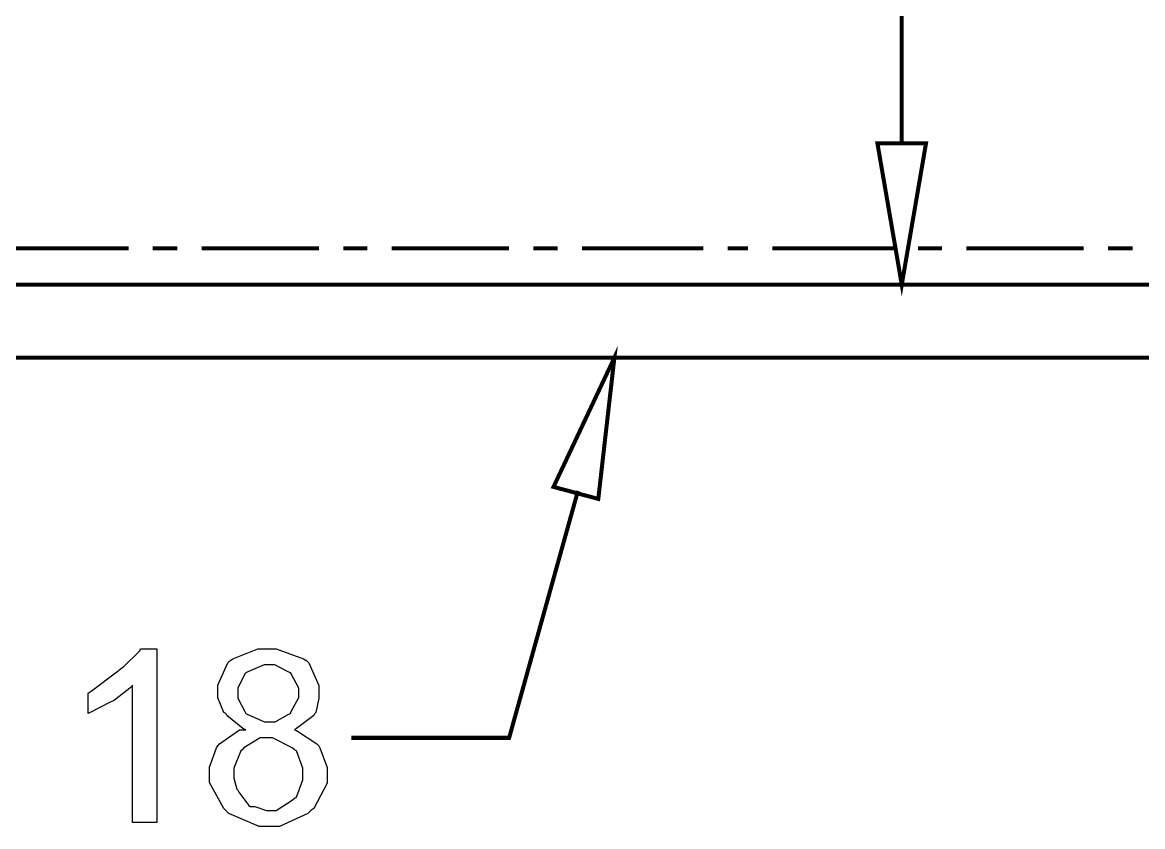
# Model space of a CAD drawing. Header units: metres. Extents: x -593 to 248, y 430 to 1024.
# Drawn here: x 30.79 to 42.53, y 657.13 to 665.56 of the extents above; entities that cross this region are included whole.
import ezdxf

# ---------------------------------------------------------------- set-up
doc = ezdxf.new("R2010")
doc.units = ezdxf.units.M
doc.header["$MEASUREMENT"] = 0
for name, color, linetype in [('C00-00-00-BLACK', 7, 'Continuous'), ('C00-7E-FF', 150, 'Continuous'), ('CFF-7E-00', 30, 'Continuous')]:
    doc.layers.add(name, color=color, linetype=linetype)

msp = doc.modelspace()

# ---------------------------------------------------------------- linework, layer by layer
at = {"layer": 'C00-00-00-BLACK', "const_width": 0.0423}
for points in [[(30.591, 662.43), (30.591, 663.192), (31.907, 663.192)], [(32.16, 663.192), (32.417, 663.192)], [(32.672, 663.192), (33.901, 663.192)], [(34.156, 663.192), (34.409, 663.192)], [(34.663, 663.192), (35.894, 663.192)], [(36.147, 663.192), (36.402, 663.192)], [(36.658, 663.192), (37.929, 663.192)], [(38.185, 663.192), (38.396, 663.192)], [(38.651, 663.192), (39.923, 663.192)], [(40.178, 663.192), (40.431, 663.192)], [(40.685, 663.192), (41.915, 663.192)], [(42.169, 663.192), (42.427, 663.192)], [(16.725, 662.812), (44.673, 662.812)], [(44.673, 662.047), (16.725, 662.047)]]:
    msp.add_lwpolyline(points, dxfattribs=at)
at = {"layer": 'C00-7E-FF', "const_width": 0.0423}
for points in [[(40.008, 671.712), (40.008, 664.293)], [(38.862, 662.812), (40.474, 662.812)], [(36.615, 660.65), (35.894, 658.062), (34.24, 658.062)]]:
    msp.add_lwpolyline(points, dxfattribs=at)
for points in [[(39.753, 664.293), (40.262, 664.293), (40.008, 662.812), (39.753, 664.293)], [(36.359, 660.692), (36.997, 662.047), (36.828, 660.566), (36.359, 660.692)]]:
    msp.add_lwpolyline(points, close=True, dxfattribs=at)
at = {"layer": 'C00-7E-FF'}
for points in [[(39.753, 664.293), (40.262, 664.293), (40.008, 662.812), (39.753, 664.293)], [(36.359, 660.692), (36.997, 662.047), (36.828, 660.566), (36.359, 660.692)]]:
    msp.add_lwpolyline(points, close=True, dxfattribs=at)
at = {"layer": 'CFF-7E-00'}
for points in [[(32.203, 657.173), (31.948, 657.173), (31.948, 658.615), (31.937, 658.595), (31.758, 658.457), (31.737, 658.446), (31.715, 658.437), (31.503, 658.328), (31.482, 658.317), (31.482, 658.53), (31.514, 658.552), (31.799, 658.764), (31.821, 658.785), (31.853, 658.807), (32.023, 658.975), (32.033, 658.996), (32.203, 658.996), (32.203, 657.173)], [(33.136, 658.147), (33.104, 658.158), (32.935, 658.296), (32.925, 658.317), (32.903, 658.328), (32.84, 658.481), (32.84, 658.53), (32.84, 658.615), (32.946, 658.849), (32.968, 658.869), (32.999, 658.891), (33.26, 658.996), (33.348, 658.996), (33.454, 658.996), (33.741, 658.891), (33.774, 658.869), (33.795, 658.849), (33.901, 658.61), (33.901, 658.53), (33.901, 658.478), (33.869, 658.328), (33.859, 658.317), (33.849, 658.296), (33.665, 658.158), (33.645, 658.147), (33.665, 658.137), (33.879, 658), (33.901, 657.978), (33.91, 657.957), (33.986, 657.75), (33.986, 657.681), (33.986, 657.586), (33.849, 657.321), (33.817, 657.3), (33.785, 657.268), (33.489, 657.131), (33.391, 657.131), (33.274, 657.131), (32.957, 657.268), (32.925, 657.3), (32.903, 657.321), (32.756, 657.592), (32.756, 657.681), (32.756, 657.756), (32.829, 657.957), (32.84, 657.978), (32.86, 658), (33.067, 658.147), (33.136, 658.147)], [(33.052, 658.53), (33.052, 658.478), (33.125, 658.339), (33.136, 658.317), (33.157, 658.307), (33.332, 658.231), (33.391, 658.231), (33.443, 658.231), (33.58, 658.307), (33.602, 658.317), (33.611, 658.339), (33.69, 658.483), (33.69, 658.53), (33.69, 658.584), (33.611, 658.733), (33.602, 658.742), (33.58, 658.753), (33.438, 658.826), (33.391, 658.826), (33.326, 658.826), (33.157, 658.753), (33.136, 658.742), (33.125, 658.733), (33.052, 658.581), (33.052, 658.53)], [(33.009, 657.681), (33.009, 657.64), (33.041, 657.523), (33.052, 657.512), (33.061, 657.491), (33.168, 657.353), (33.179, 657.342), (33.231, 657.342), (33.351, 657.3), (33.391, 657.3), (33.454, 657.3), (33.622, 657.407), (33.645, 657.428), (33.665, 657.439), (33.731, 657.621), (33.731, 657.681), (33.731, 657.745), (33.665, 657.925), (33.645, 657.935), (33.622, 657.957), (33.416, 658.062), (33.348, 658.062), (33.285, 658.062), (33.115, 657.957), (33.095, 657.935), (33.084, 657.925), (33.009, 657.743), (33.009, 657.681)]]:
    msp.add_lwpolyline(points, close=True, dxfattribs=at)

doc.saveas('drawing.dxf')
